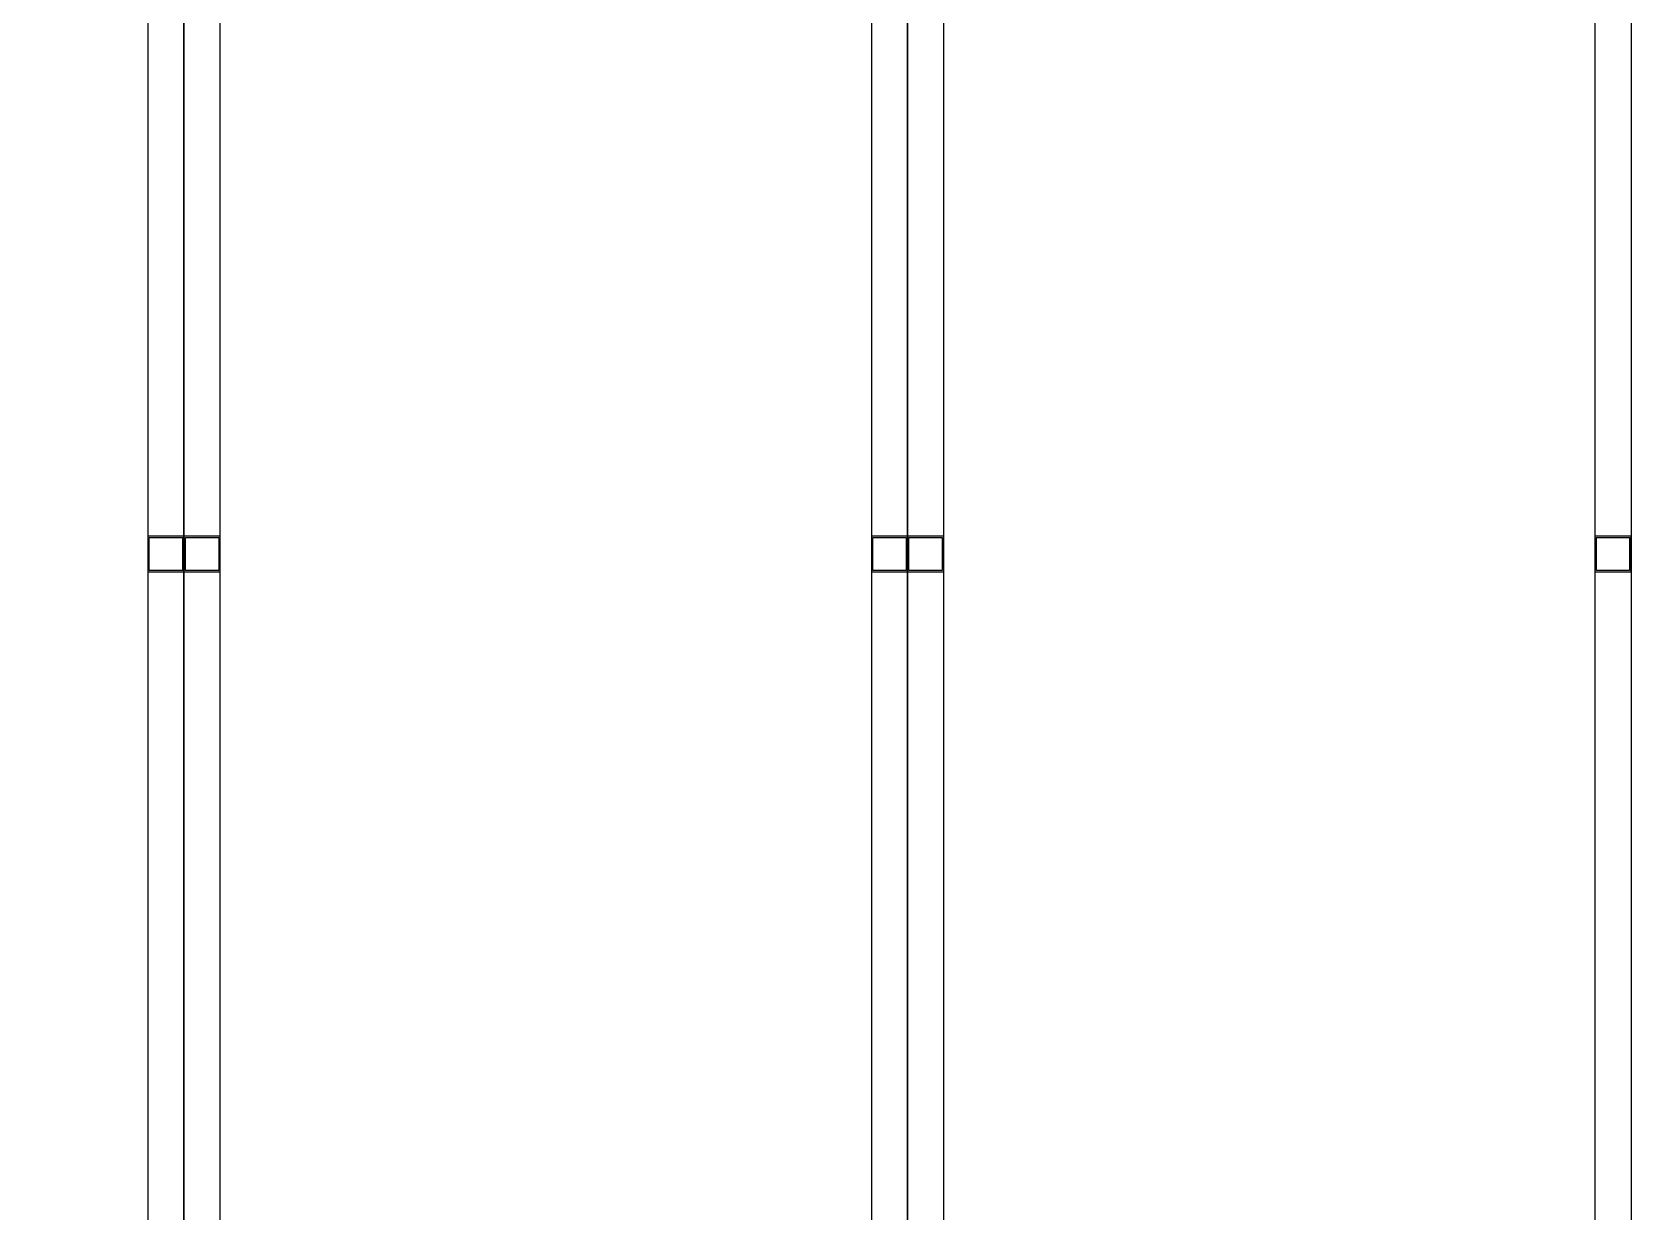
# Model space of a CAD drawing. Header units: millimetres. Extents: x 2448621 to 2484291, y -423869 to -398639.
# Drawn here: x 2482320.2 to 2482519.1, y -401667.1 to -401520.4 of the extents above; entities that cross this region are included whole.
import ezdxf

# ---------------------------------------------------------------- set-up
doc = ezdxf.new("R2010")
doc.units = ezdxf.units.MM
doc.header["$LTSCALE"] = 30

# ---------------------------------------------------------------- blocks, each defined once
blk = doc.blocks.new('KEY PLAN_NEW')
at = {"color": 253}
for p, q in [((-806.86, -1495.5), (-806.86, -1788.38)), ((-800.86, -1788.38), (-800.86, -1495.5)), ((-746.86, -1495.5), (-746.86, -1788.38)), ((-740.86, -1788.38), (-740.86, -1495.5)), ((-686.86, -1495.5), (-686.86, -1788.38)), ((-806.86, -1610.44), (-806.86, -1613.44)), ((-806.86, -1610.44), (-803.86, -1610.44)), ((-806.74, -1613.32), (-806.74, -1610.56)), ((-806.74, -1610.56), (-803.98, -1610.56)), ((-803.98, -1610.56), (-803.98, -1613.32)), ((-803.98, -1610.56), (-803.98, -1613.32)), ((-803.86, -1613.44), (-803.86, -1610.44)), ((-803.86, -1610.44), (-803.86, -1613.44)), ((-803.86, -1610.44), (-800.86, -1610.44)), ((-803.74, -1613.32), (-803.74, -1610.56)), ((-803.74, -1610.56), (-800.98, -1610.56)), ((-800.98, -1610.56), (-800.98, -1613.32)), ((-800.98, -1610.56), (-800.98, -1613.32)), ((-800.86, -1613.44), (-800.86, -1610.44)), ((-746.86, -1610.44), (-746.86, -1613.44)), ((-746.86, -1610.44), (-743.86, -1610.44)), ((-746.74, -1613.32), (-746.74, -1610.56)), ((-746.74, -1610.56), (-743.98, -1610.56)), ((-743.98, -1610.56), (-743.98, -1613.32)), ((-743.98, -1610.56), (-743.98, -1613.32)), ((-743.86, -1613.44), (-743.86, -1610.44)), ((-743.86, -1610.44), (-743.86, -1613.44)), ((-743.86, -1610.44), (-740.86, -1610.44)), ((-743.74, -1613.32), (-743.74, -1610.56)), ((-743.74, -1610.56), (-740.98, -1610.56)), ((-740.98, -1610.56), (-740.98, -1613.32)), ((-740.98, -1610.56), (-740.98, -1613.32)), ((-740.86, -1613.44), (-740.86, -1610.44)), ((-686.86, -1610.44), (-686.86, -1613.44)), ((-686.86, -1610.44), (-683.86, -1610.44)), ((-686.74, -1613.32), (-686.74, -1610.56)), ((-686.74, -1610.56), (-683.98, -1610.56)), ((-683.98, -1610.56), (-683.98, -1613.32)), ((-683.98, -1610.56), (-683.98, -1613.32)), ((-683.86, -1613.44), (-683.86, -1610.44)), ((-803.86, -1613.44), (-806.86, -1613.44)), ((-803.98, -1613.32), (-806.74, -1613.32)), ((-800.86, -1613.44), (-803.86, -1613.44)), ((-800.98, -1613.32), (-803.74, -1613.32)), ((-743.86, -1613.44), (-746.86, -1613.44)), ((-743.98, -1613.32), (-746.74, -1613.32)), ((-740.86, -1613.44), (-743.86, -1613.44)), ((-740.98, -1613.32), (-743.74, -1613.32)), ((-683.86, -1613.44), (-686.86, -1613.44)), ((-683.98, -1613.32), (-686.74, -1613.32))]:
    blk.add_line(p, q, dxfattribs=at)
for points in [[(-863.86, -1491.94), (-803.86, -1491.94), (-803.86, -1791.94), (-863.86, -1791.94)], [(-803.86, -1491.94), (-743.86, -1491.94), (-743.86, -1791.94), (-803.86, -1791.94)], [(-743.86, -1491.94), (-683.86, -1491.94), (-683.86, -1791.94), (-743.86, -1791.94)]]:
    blk.add_lwpolyline(points, close=True, dxfattribs=at)

msp = doc.modelspace()

# ---------------------------------------------------------------- block references
at = {"xscale": 1.5, "yscale": 1.5, "zscale": 1.5}
msp.add_blockref('KEY PLAN_NEW', (2483544.88, -399167.45), dxfattribs=at)

doc.saveas('drawing.dxf')
